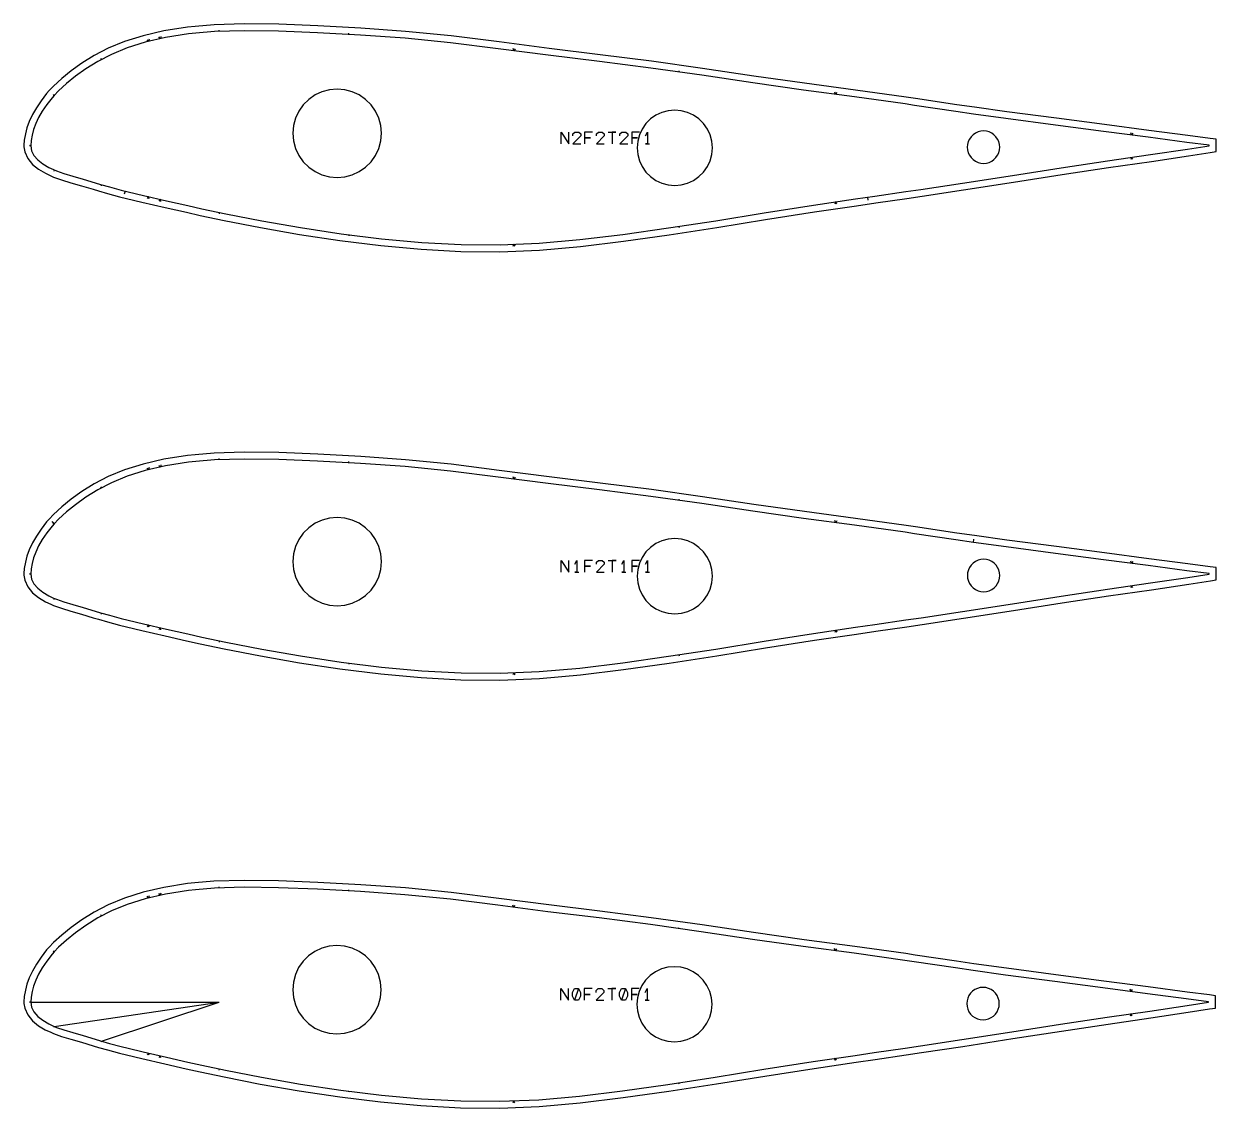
# Model space of a CAD drawing. Header units: metres. Extents: x -13 to 17753, y -154 to 3845.
# Drawn here: x 3694 to 5430, y -154 to 1424 of the extents above; entities that cross this region are included whole.
import ezdxf

# ---------------------------------------------------------------- set-up
doc = ezdxf.new("R2010")
doc.units = ezdxf.units.M

msp = doc.modelspace()

# ---------------------------------------------------------------- linework, layer by layer
at = {"layer": 'Klapan line'}
for p in [(3704.239, 0), (3738.549, -35.285), (3807.162, -56.67)]:
    msp.add_line(p, (3978.693, 0), dxfattribs=at)
at = {"layer": 'Marge'}
for points in [[(3694.393, 1245.241), (3695.679, 1237.994), (3699.883, 1228.368), (3706.884, 1219.722), (3715.724, 1212.651), (3725.539, 1206.77), (3733.408, 1203.04), (3737.563, 1201.172), (3748.989, 1197.132), (3762.843, 1193.019), (3778.065, 1188.638), (3795.139, 1183.462), (3803.076, 1181.079), (3816.043, 1177.295), (3833.396, 1172.705), (3843.875, 1170.045), (3866.046, 1164.861), (3899.795, 1157.066), (3930.868, 1149.968), (3951.229, 1145.358), (3986.064, 1137.978), (4038.722, 1127.689), (4095.574, 1117.839), (4154.603, 1109.004), (4214.056, 1101.66), (4272.785, 1096.219), (4330.47, 1093.088), (4387.54, 1092.566), (4445.037, 1094.909), (4504.599, 1100.211), (4567.623, 1107.925), (4634.142, 1117.28), (4703.231, 1127.913), (4774.041, 1139.335), (4845.798, 1150.557), (4906.826, 1159.561), (4934.764, 1163.618), (4979.888, 1170.184), (5002.143, 1173.522), (5062.421, 1182.612), (5135.286, 1193.912), (5206.228, 1204.953), (5273.894, 1215.022), (5336.28, 1224.121), (5390.446, 1232.224), (5421.96, 1237.107), (5430.43, 1238.419), (5430.429, 1246.99), (5430.429, 1247.556), (5430.428, 1256.325), (5421.733, 1257.469), (5389.273, 1261.74), (5332.595, 1269.219), (5267.832, 1277.758), (5197.909, 1286.872), (5125.845, 1296.309), (5078.585, 1302.999), (5052.965, 1306.625), (4992.853, 1315.625), (4979.126, 1317.68), (4905.23, 1328.06), (4831.085, 1337.871), (4757.122, 1348.365), (4682.697, 1359.431), (4608.342, 1369.839), (4533.687, 1379.504), (4459.098, 1388.705), (4386.306, 1397.97), (4316.638, 1406.842), (4250.204, 1413.479), (4185.069, 1417.972), (4122.458, 1421.427), (4065.437, 1423.708), (4015.122, 1424.391), (3971.148, 1423.076), (3943.595, 1420.631), (3932.468, 1419.62), (3898.26, 1414.169), (3867.896, 1407.068), (3840.986, 1398.571), (3817.262, 1388.879), (3796.537, 1378.211), (3778.675, 1366.996), (3763.139, 1355.779), (3749.481, 1344.769), (3737.532, 1333.866), (3731.237, 1327.114), (3727.469, 1323.015), (3719.267, 1312.428), (3712.489, 1302.238), (3706.74, 1292.272), (3702.107, 1282.418), (3698.818, 1273.036), (3696.527, 1264.286), (3694.735, 1255.103), (3694.259, 1247.63), (3694.239, 1247.312), (3694.239, 1246.993), (3694.239, 1246.987), (3694.239, 1246.107)], [(3694.393, 621.564), (3695.679, 614.317), (3699.883, 604.691), (3706.884, 596.045), (3715.724, 588.973), (3725.54, 583.093), (3733.409, 579.363), (3737.565, 577.495), (3748.991, 573.454), (3762.845, 569.342), (3778.067, 564.96), (3795.142, 559.784), (3803.079, 557.401), (3816.046, 553.617), (3833.4, 549.027), (3843.879, 546.366), (3866.051, 541.183), (3899.801, 533.387), (3930.875, 526.289), (3951.237, 521.679), (3986.072, 514.299), (4038.731, 504.009), (4095.586, 494.159), (4154.616, 485.323), (4214.071, 477.98), (4272.801, 472.539), (4330.489, 469.408), (4387.56, 468.886), (4445.058, 471.228), (4504.622, 476.53), (4567.648, 484.244), (4634.169, 493.6), (4703.26, 504.233), (4774.072, 515.655), (4845.831, 526.878), (4906.861, 535.882), (4934.8, 539.939), (4979.926, 546.506), (5002.181, 549.844), (5062.461, 558.934), (5135.328, 570.234), (5206.272, 581.276), (5273.94, 591.345), (5336.328, 600.444), (5390.495, 608.547), (5422.01, 613.43), (5430.481, 614.743), (5430.479, 623.314), (5430.479, 623.88), (5430.478, 632.649), (5421.784, 633.793), (5389.322, 638.063), (5332.643, 645.543), (5267.878, 654.082), (5197.953, 663.196), (5125.886, 672.633), (5078.625, 679.323), (5053.005, 682.95), (4992.89, 691.95), (4979.163, 694.005), (4905.265, 704.386), (4831.118, 714.197), (4757.153, 724.691), (4682.726, 735.757), (4608.369, 746.166), (4533.711, 755.831), (4459.12, 765.033), (4386.326, 774.297), (4316.656, 783.17), (4250.22, 789.807), (4185.083, 794.3), (4122.471, 797.755), (4065.448, 800.037), (4015.131, 800.719), (3971.156, 799.404), (3943.602, 796.96), (3932.474, 795.949), (3898.265, 790.497), (3867.901, 783.396), (3840.99, 774.898), (3817.265, 765.206), (3796.54, 754.538), (3778.677, 743.323), (3763.141, 732.105), (3749.482, 721.095), (3737.533, 710.191), (3731.238, 703.439), (3727.47, 699.34), (3719.268, 688.753), (3712.49, 678.563), (3706.74, 668.596), (3702.107, 658.743), (3698.818, 649.36), (3696.527, 640.61), (3694.735, 631.427), (3694.259, 623.954), (3694.239, 623.636), (3694.239, 623.317), (3694.239, 623.311), (3694.239, 622.431)], [(3694.393, -1.748), (3695.678, -8.991), (3699.88, -18.613), (3706.878, -27.255), (3715.714, -34.324), (3725.524, -40.201), (3733.39, -43.929), (3737.543, -45.796), (3748.963, -49.835), (3762.809, -53.945), (3778.022, -58.324), (3795.087, -63.496), (3803.019, -65.878), (3815.979, -69.661), (3833.323, -74.248), (3843.797, -76.907), (3865.955, -82.087), (3899.685, -89.879), (3930.742, -96.972), (3951.091, -101.58), (3985.906, -108.955), (4038.535, -119.24), (4095.356, -129.083), (4154.353, -137.914), (4213.772, -145.253), (4272.469, -150.691), (4330.123, -153.821), (4387.161, -154.342), (4444.626, -152.001), (4504.155, -146.702), (4567.145, -138.992), (4633.627, -129.642), (4702.678, -119.015), (4773.449, -107.6), (4845.165, -96.384), (4906.159, -87.385), (4934.082, -83.33), (4979.182, -76.767), (5001.424, -73.431), (5061.669, -64.346), (5134.493, -53.053), (5205.396, -42.017), (5273.024, -31.954), (5335.376, -22.86), (5389.511, -14.762), (5421.008, -9.882), (5429.478, -8.57), (5429.477, 0.002), (5429.477, 0.567), (5429.476, 9.336), (5420.781, 10.48), (5388.339, 14.748), (5331.693, 22.223), (5266.966, 30.758), (5197.081, 39.867), (5125.057, 49.298), (5077.823, 55.984), (5052.218, 59.608), (4992.139, 68.604), (4978.419, 70.657), (4904.564, 81.032), (4830.461, 90.838), (4756.539, 101.325), (4682.155, 112.385), (4607.841, 122.788), (4533.227, 132.447), (4458.68, 141.643), (4385.928, 150.903), (4316.299, 159.77), (4249.901, 166.403), (4184.802, 170.894), (4122.227, 174.347), (4065.237, 176.627), (4014.949, 177.309), (3970.999, 175.995), (3943.462, 173.552), (3932.34, 172.541), (3898.151, 167.093), (3867.803, 159.995), (3840.908, 151.503), (3817.196, 141.816), (3796.483, 131.154), (3778.63, 119.945), (3763.103, 108.734), (3749.452, 97.73), (3737.51, 86.832), (3731.218, 80.084), (3727.452, 75.987), (3719.254, 65.406), (3712.48, 55.222), (3706.733, 45.26), (3702.103, 35.412), (3698.815, 26.034), (3696.526, 17.289), (3694.735, 8.111), (3694.259, 0.641), (3694.239, 0.323), (3694.239, 0.004), (3694.239, -0.002), (3694.239, -0.882)]]:
    msp.add_lwpolyline(points, close=True, dxfattribs=at)
at = {"layer": 'Patron'}
for points in [[(3704.239, 1246.989), (3705.525, 1239.742), (3708.903, 1232.685), (3714.453, 1226.258), (3721.83, 1220.57), (3730.621, 1215.383), (3737.644, 1212.099), (3741.661, 1210.294), (3752.295, 1206.569), (3765.681, 1202.608), (3780.831, 1198.248), (3798.039, 1193.033), (3805.952, 1190.657), (3818.844, 1186.894), (3835.952, 1182.373), (3846.335, 1179.738), (3868.322, 1174.599), (3902.046, 1166.809), (3933.095, 1159.717), (3953.438, 1155.111), (3988.136, 1147.761), (4040.639, 1137.503), (4097.281, 1127.693), (4156.083, 1118.893), (4215.281, 1111.585), (4273.706, 1106.177), (4331.011, 1103.074), (4387.63, 1102.566), (4444.628, 1104.9), (4503.71, 1110.171), (4566.407, 1117.851), (4632.749, 1127.183), (4701.71, 1137.796), (4772.449, 1149.207), (4844.253, 1160.436), (4905.366, 1169.454), (4933.327, 1173.514), (4978.448, 1180.08), (5000.66, 1183.412), (5060.93, 1192.501), (5133.753, 1203.794), (5204.69, 1214.835), (5272.422, 1224.913), (5334.837, 1234.016), (5388.966, 1242.114), (5420.429, 1246.989), (5420.429, 1247.555), (5387.965, 1251.826), (5331.288, 1259.304), (5266.54, 1267.842), (5196.611, 1276.957), (5124.443, 1286.407), (5077.183, 1293.097), (5051.485, 1296.735), (4991.372, 1305.735), (4977.735, 1307.777), (4903.918, 1318.146), (4829.681, 1327.97), (4755.651, 1338.474), (4681.311, 1349.528), (4607.058, 1359.922), (4532.462, 1369.579), (4457.836, 1378.785), (4385.042, 1388.05), (4315.643, 1396.892), (4249.515, 1403.503), (4184.517, 1407.987), (4122.058, 1411.435), (4065.3, 1413.709), (4015.417, 1414.395), (3972.032, 1413.115), (3944.479, 1410.67), (3934.034, 1409.744), (3900.528, 1404.43), (3870.896, 1397.528), (3844.754, 1389.308), (3821.824, 1379.98), (3801.846, 1369.737), (3784.523, 1358.884), (3769.407, 1347.987), (3756.206, 1337.368), (3744.846, 1327.046), (3738.551, 1320.294), (3735.362, 1316.875), (3727.585, 1306.876), (3721.137, 1297.216), (3715.768, 1287.972), (3711.532, 1279.078), (3708.488, 1270.487), (3706.321, 1262.269), (3704.715, 1254.468), (3704.239, 1246.995)], [(3704.239, 623.312), (3705.525, 616.065), (3708.903, 609.008), (3714.453, 602.581), (3721.83, 596.893), (3730.621, 591.705), (3737.645, 588.422), (3741.662, 586.617), (3752.297, 582.892), (3765.683, 578.931), (3780.833, 574.57), (3798.042, 569.355), (3805.955, 566.979), (3818.848, 563.216), (3835.955, 558.695), (3846.339, 556.059), (3868.327, 550.92), (3902.051, 543.13), (3933.102, 536.038), (3953.445, 531.432), (3988.144, 524.082), (4040.649, 513.823), (4097.293, 504.013), (4156.096, 495.213), (4215.296, 487.904), (4273.723, 482.496), (4331.03, 479.393), (4387.65, 478.885), (4444.649, 481.22), (4503.733, 486.491), (4566.433, 494.17), (4632.776, 503.503), (4701.739, 514.117), (4772.48, 525.528), (4844.286, 536.757), (4905.401, 545.775), (4933.363, 549.836), (4978.486, 556.402), (5000.698, 559.733), (5060.97, 568.822), (5133.795, 580.116), (5204.734, 591.157), (5272.468, 601.236), (5334.885, 610.34), (5389.016, 618.437), (5420.479, 623.312), (5420.479, 623.878), (5388.014, 628.149), (5331.336, 635.628), (5266.586, 644.166), (5196.654, 653.281), (5124.485, 662.732), (5077.224, 669.422), (5051.524, 673.06), (4991.41, 682.061), (4977.772, 684.102), (4903.953, 694.472), (4829.714, 704.296), (4755.682, 714.8), (4681.34, 725.854), (4607.085, 736.249), (4532.487, 745.906), (4457.858, 755.113), (4385.062, 764.377), (4315.661, 773.22), (4249.531, 779.831), (4184.532, 784.316), (4122.07, 787.763), (4065.31, 790.038), (4015.426, 790.724), (3972.04, 789.443), (3944.486, 786.999), (3934.041, 786.072), (3900.534, 780.758), (3870.901, 773.856), (3844.758, 765.635), (3821.828, 756.307), (3801.849, 746.064), (3784.525, 735.211), (3769.408, 724.313), (3756.207, 713.694), (3744.847, 703.372), (3738.552, 696.62), (3735.363, 693.2), (3727.585, 683.202), (3721.137, 673.541), (3715.769, 664.297), (3711.533, 655.402), (3708.488, 646.811), (3706.321, 638.593), (3704.715, 630.792), (3704.239, 623.318)], [(3704.239, 0), (3705.525, -7.243), (3708.9, -14.296), (3714.447, -20.719), (3721.82, -26.404), (3730.606, -31.588), (3737.625, -34.87), (3741.64, -36.674), (3752.269, -40.397), (3765.647, -44.356), (3780.788, -48.714), (3797.987, -53.926), (3805.895, -56.301), (3818.781, -60.061), (3835.879, -64.58), (3846.257, -67.214), (3868.231, -72.35), (3901.936, -80.135), (3932.968, -87.223), (3953.299, -91.827), (3987.979, -99.173), (4040.453, -109.425), (4097.063, -119.23), (4155.833, -128.024), (4214.998, -135.329), (4273.391, -140.734), (4330.664, -143.835), (4387.251, -144.343), (4444.217, -142.01), (4503.267, -136.742), (4565.929, -129.067), (4632.234, -119.739), (4701.157, -109.132), (4771.856, -97.727), (4843.62, -86.504), (4904.7, -77.492), (4932.645, -73.434), (4977.742, -66.871), (4999.941, -63.542), (5060.178, -54.458), (5132.96, -43.171), (5203.858, -32.136), (5271.552, -22.063), (5333.933, -12.965), (5388.032, -4.872), (5419.477, 0), (5419.477, 0.565), (5387.031, 4.834), (5330.386, 12.309), (5265.673, 20.842), (5195.783, 29.951), (5123.655, 39.397), (5076.422, 46.083), (5050.737, 49.719), (4990.658, 58.714), (4977.028, 60.755), (4903.252, 71.118), (4829.056, 80.937), (4755.068, 91.434), (4680.769, 102.482), (4606.557, 112.871), (4532.003, 122.522), (4457.418, 131.723), (4384.664, 140.983), (4315.304, 149.82), (4249.213, 156.427), (4184.251, 160.909), (4121.826, 164.355), (4065.099, 166.628), (4015.244, 167.313), (3971.883, 166.034), (3944.345, 163.591), (3933.907, 162.665), (3900.419, 157.354), (3870.803, 150.456), (3844.676, 142.24), (3821.759, 132.917), (3801.792, 122.68), (3784.478, 111.833), (3769.37, 100.942), (3756.177, 90.329), (3744.824, 80.013), (3738.531, 73.265), (3735.345, 69.847), (3727.572, 59.854), (3721.127, 50.2), (3715.762, 40.96), (3711.528, 32.071), (3708.485, 23.485), (3706.32, 15.272), (3704.714, 7.475), (3704.239, 0.006)]]:
    msp.add_lwpolyline(points, close=True, dxfattribs=at)
at = {"layer": 'Repers diag'}
for p, q in [((3841.545, 1180.953), (3840.438, 1176.592)), ((4922.746, 1171.978), (4923.393, 1167.524)), ((3738.552, 696.62), (3735.26, 699.688)), ((5077.224, 669.422), (5077.854, 673.878))]:
    msp.add_line(p, q, dxfattribs=at)
at = {"layer": 'Repers points'}
for p, q in [((3978.802, 1413.315), (3978.749, 1415.114)), ((4167.584, 1408.922), (4167.683, 1410.719)), ((3807.19, 1372.477), (3806.368, 1374.079)), ((4648.126, 1354.173), (4648.375, 1355.956)), ((3738.551, 1320.294), (3737.234, 1321.522)), ((3704.239, 1246.995), (3702.442, 1247.109)), ((3704.239, 1246.989), (3702.466, 1246.674)), ((3738.568, 1211.684), (3737.831, 1210.042)), ((3807.219, 1190.287), (3806.715, 1188.559)), ((3978.845, 1149.729), (3978.472, 1147.968)), ((4648.163, 1129.555), (4648.436, 1127.776)), ((4167.631, 1117.468), (4167.411, 1115.681)), ((3978.81, 789.643), (3978.757, 791.442)), ((4167.597, 785.25), (4167.696, 787.047)), ((3807.193, 748.804), (3806.371, 750.406)), ((4648.153, 730.5), (4648.403, 732.282)), ((3738.552, 696.62), (3737.235, 697.847)), ((3704.239, 623.318), (3702.442, 623.433)), ((3704.239, 623.312), (3702.466, 622.998)), ((3738.569, 588.006), (3737.832, 586.364)), ((3807.222, 566.609), (3806.718, 564.881)), ((3978.853, 526.05), (3978.48, 524.289)), ((4648.19, 505.875), (4648.464, 504.096)), ((4167.645, 493.787), (4167.424, 492.001)), ((3978.65, 166.234), (3978.597, 168.033)), ((4167.327, 161.843), (4167.426, 163.641)), ((3807.133, 125.418), (3806.311, 127.02)), ((4647.602, 107.125), (4647.852, 108.907)), ((3738.531, 73.265), (3737.215, 74.492)), ((3704.239, 0.006), (3702.442, 0.12)), ((3704.239, 0), (3702.466, -0.315)), ((3738.549, -35.285), (3737.812, -36.927)), ((3807.162, -56.67), (3806.658, -58.398)), ((3978.693, -97.206), (3978.32, -98.967)), ((4647.639, -117.368), (4647.913, -119.148)), ((4167.374, -129.449), (4167.154, -131.236))]:
    msp.add_line(p, q, dxfattribs=at)
at = {"layer": 'Repers suspente'}
for p, q in [((3875.833, 1398.678), (3873.692, 1401.26)), ((3876.613, 1401.94), (3875.833, 1398.678)), ((3892.994, 1402.675), (3890.853, 1405.257)), ((3893.775, 1405.937), (3892.994, 1402.675)), ((4407.854, 1385.146), (4406.745, 1388.312)), ((4409.721, 1387.933), (4407.854, 1385.146)), ((4876.384, 1321.79), (4875.291, 1324.961)), ((4878.265, 1324.567), (4876.384, 1321.79)), ((5307.158, 1262.486), (5306.063, 1265.657)), ((5309.037, 1265.264), (5307.158, 1262.486)), ((5307.163, 1229.98), (5306.112, 1226.795)), ((5309.081, 1227.228), (5307.163, 1229.98)), ((3875.87, 1172.855), (3873.733, 1170.27)), ((3876.656, 1169.595), (3875.87, 1172.855)), ((3893.032, 1168.891), (3890.896, 1166.306)), ((3893.819, 1165.63), (3893.032, 1168.891)), ((4876.41, 1165.181), (4875.364, 1161.994)), ((4878.332, 1162.432), (4876.41, 1165.181)), ((4407.9, 1103.396), (4406.524, 1100.337)), ((4409.522, 1100.46), (4407.9, 1103.396)), ((3893, 779.003), (3890.858, 781.585)), ((3893.78, 782.265), (3893, 779.003)), ((3875.838, 775.006), (3873.697, 777.588)), ((3876.618, 778.268), (3875.838, 775.006)), ((4407.875, 761.474), (4406.766, 764.639)), ((4409.742, 764.261), (4407.875, 761.474)), ((4876.419, 698.116), (4875.325, 701.287)), ((4878.299, 700.893), (4876.419, 698.116)), ((5307.205, 638.81), (5306.11, 641.981)), ((5309.084, 641.588), (5307.205, 638.81)), ((5307.21, 606.303), (5306.159, 603.118)), ((5309.127, 603.551), (5307.21, 606.303)), ((3875.875, 549.177), (3873.738, 546.591)), ((3876.661, 545.916), (3875.875, 549.177)), ((3893.038, 545.212), (3890.901, 542.627)), ((3893.824, 541.952), (3893.038, 545.212)), ((4876.444, 541.502), (4875.398, 538.316)), ((4878.366, 538.753), (4876.444, 541.502)), ((4407.921, 479.715), (4406.545, 476.657)), ((4409.542, 476.779), (4407.921, 479.715)), ((3892.89, 155.6), (3890.748, 158.182)), ((3893.67, 158.862), (3892.89, 155.6)), ((3875.738, 151.605), (3873.596, 154.187)), ((3876.518, 154.867), (3875.738, 151.605)), ((4407.464, 138.081), (4406.355, 141.246)), ((4409.331, 140.868), (4407.464, 138.081)), ((4875.734, 74.76), (4874.641, 77.931)), ((4877.615, 77.537), (4875.734, 74.76)), ((5306.269, 15.489), (5305.174, 18.659)), ((5308.148, 18.267), (5306.269, 15.489)), ((5306.274, -16.999), (5305.223, -20.184)), ((5308.191, -19.751), (5306.274, -16.999)), ((3875.775, -74.092), (3873.638, -76.678)), ((3876.561, -77.353), (3875.775, -74.092)), ((3892.928, -78.054), (3890.791, -80.64)), ((3893.714, -81.315), (3892.928, -78.054)), ((4875.76, -81.762), (4874.714, -84.949)), ((4877.682, -84.511), (4875.76, -81.762)), ((4407.51, -143.513), (4406.134, -146.572)), ((4409.131, -146.449), (4407.51, -143.513))]:
    msp.add_line(p, q, dxfattribs=at)
at = {"layer": 'Text'}
for p, q in [((4476.524, 1249.766), (4476.524, 1266.909)), ((4476.524, 1266.909), (4487.953, 1249.766)), ((4487.953, 1249.766), (4487.953, 1266.909)), ((4493.667, 1264.052), (4496.524, 1266.909)), ((4493.667, 1261.195), (4493.667, 1264.052)), ((4505.096, 1261.195), (4493.667, 1249.766)), ((4496.524, 1266.909), (4502.239, 1266.909)), ((4502.239, 1266.909), (4505.096, 1264.052)), ((4505.096, 1264.052), (4505.096, 1261.195)), ((4522.239, 1266.909), (4510.81, 1266.909)), ((4510.81, 1266.909), (4510.81, 1258.338)), ((4510.81, 1258.338), (4519.381, 1258.338)), ((4519.381, 1258.338), (4510.81, 1258.338)), ((4510.81, 1258.338), (4510.81, 1249.766)), ((4527.953, 1264.052), (4530.81, 1266.909)), ((4527.953, 1261.195), (4527.953, 1264.052)), ((4539.381, 1261.195), (4527.953, 1249.766)), ((4530.81, 1266.909), (4536.524, 1266.909)), ((4536.524, 1266.909), (4539.381, 1264.052)), ((4539.381, 1264.052), (4539.381, 1261.195)), ((4545.096, 1266.909), (4556.524, 1266.909)), ((4556.524, 1266.909), (4550.81, 1266.909)), ((4550.81, 1266.909), (4550.81, 1249.766)), ((4562.239, 1264.052), (4565.096, 1266.909)), ((4562.239, 1261.195), (4562.239, 1264.052)), ((4573.667, 1261.195), (4562.239, 1249.766)), ((4565.096, 1266.909), (4570.81, 1266.909)), ((4570.81, 1266.909), (4573.667, 1264.052)), ((4573.667, 1264.052), (4573.667, 1261.195)), ((4590.81, 1266.909), (4579.381, 1266.909)), ((4579.381, 1266.909), (4579.381, 1258.338)), ((4579.381, 1258.338), (4587.953, 1258.338)), ((4587.953, 1258.338), (4579.381, 1258.338)), ((4579.381, 1258.338), (4579.381, 1249.766)), ((4599.381, 1261.195), (4602.239, 1266.909)), ((4602.239, 1266.909), (4602.239, 1249.766)), ((4493.667, 1249.766), (4505.096, 1249.766)), ((4527.953, 1249.766), (4539.381, 1249.766)), ((4562.239, 1249.766), (4573.667, 1249.766)), ((4602.239, 1249.766), (4599.381, 1249.766)), ((4599.381, 1249.766), (4605.096, 1249.766)), ((4476.547, 626.09), (4476.547, 643.232)), ((4476.547, 643.232), (4487.975, 626.09)), ((4487.975, 626.09), (4487.975, 643.232)), ((4496.547, 637.518), (4499.404, 643.232)), ((4499.404, 643.232), (4499.404, 626.09)), ((4522.261, 643.232), (4510.833, 643.232)), ((4510.833, 643.232), (4510.833, 634.661)), ((4527.975, 640.375), (4530.833, 643.232)), ((4530.833, 643.232), (4536.547, 643.232)), ((4536.547, 643.232), (4539.404, 640.375)), ((4545.118, 643.232), (4556.547, 643.232)), ((4556.547, 643.232), (4550.833, 643.232)), ((4550.833, 643.232), (4550.833, 626.09)), ((4565.118, 637.518), (4567.975, 643.232)), ((4567.975, 643.232), (4567.975, 626.09)), ((4590.833, 643.232), (4579.404, 643.232)), ((4579.404, 643.232), (4579.404, 634.661)), ((4599.404, 637.518), (4602.261, 643.232)), ((4602.261, 643.232), (4602.261, 626.09)), ((4499.404, 626.09), (4496.547, 626.09)), ((4496.547, 626.09), (4502.261, 626.09)), ((4510.833, 634.661), (4519.404, 634.661)), ((4519.404, 634.661), (4510.833, 634.661)), ((4510.833, 634.661), (4510.833, 626.09)), ((4527.975, 637.518), (4527.975, 640.375)), ((4539.404, 637.518), (4527.975, 626.09)), ((4527.975, 626.09), (4539.404, 626.09)), ((4539.404, 640.375), (4539.404, 637.518)), ((4567.975, 626.09), (4565.118, 626.09)), ((4565.118, 626.09), (4570.833, 626.09)), ((4579.404, 634.661), (4587.975, 634.661)), ((4587.975, 634.661), (4579.404, 634.661)), ((4579.404, 634.661), (4579.404, 626.09)), ((4602.261, 626.09), (4599.404, 626.09)), ((4599.404, 626.09), (4605.118, 626.09)), ((4476.096, 2.777), (4476.096, 19.92)), ((4476.096, 19.92), (4487.524, 2.777)), ((4487.524, 2.777), (4487.524, 19.92)), ((4493.239, 14.206), (4496.096, 19.92)), ((4496.096, 19.92), (4501.81, 19.92)), ((4501.81, 19.92), (4496.096, 2.777)), ((4501.81, 19.92), (4504.667, 14.206)), ((4521.81, 19.92), (4510.382, 19.92)), ((4510.382, 19.92), (4510.382, 11.349)), ((4527.524, 17.063), (4530.382, 19.92)), ((4530.382, 19.92), (4536.096, 19.92)), ((4536.096, 19.92), (4538.953, 17.063)), ((4544.667, 19.92), (4556.096, 19.92)), ((4556.096, 19.92), (4550.382, 19.92)), ((4550.382, 19.92), (4550.382, 2.777)), ((4561.81, 14.206), (4564.667, 19.92)), ((4564.667, 19.92), (4570.382, 19.92)), ((4570.382, 19.92), (4564.667, 2.777)), ((4570.382, 19.92), (4573.239, 14.206)), ((4590.382, 19.92), (4578.953, 19.92)), ((4578.953, 19.92), (4578.953, 11.349)), ((4598.953, 14.206), (4601.81, 19.92)), ((4601.81, 19.92), (4601.81, 2.777)), ((4493.239, 8.492), (4493.239, 14.206)), ((4496.096, 2.777), (4493.239, 8.492)), ((4501.81, 2.777), (4496.096, 2.777)), ((4504.667, 8.492), (4501.81, 2.777)), ((4504.667, 14.206), (4504.667, 8.492)), ((4510.382, 11.349), (4518.953, 11.349)), ((4518.953, 11.349), (4510.382, 11.349)), ((4510.382, 11.349), (4510.382, 2.777)), ((4527.524, 14.206), (4527.524, 17.063)), ((4538.953, 14.206), (4527.524, 2.777)), ((4527.524, 2.777), (4538.953, 2.777)), ((4538.953, 17.063), (4538.953, 14.206)), ((4561.81, 8.492), (4561.81, 14.206)), ((4564.667, 2.777), (4561.81, 8.492)), ((4570.382, 2.777), (4564.667, 2.777)), ((4573.239, 8.492), (4570.382, 2.777)), ((4573.239, 14.206), (4573.239, 8.492)), ((4578.953, 11.349), (4587.524, 11.349)), ((4587.524, 11.349), (4578.953, 11.349)), ((4578.953, 11.349), (4578.953, 2.777)), ((4601.81, 2.777), (4598.953, 2.777)), ((4598.953, 2.777), (4604.667, 2.777))]:
    msp.add_line(p, q, dxfattribs=at)
at = {"layer": 'Vent'}
for points in [[(4086.003, 1265.027), (4086.982, 1253.837), (4089.89, 1242.987), (4094.637, 1232.806), (4101.08, 1223.605), (4109.023, 1215.662), (4118.224, 1209.219), (4128.405, 1204.472), (4139.255, 1201.564), (4150.445, 1200.585), (4161.635, 1201.564), (4172.486, 1204.472), (4182.666, 1209.219), (4191.868, 1215.662), (4199.811, 1223.605), (4206.253, 1232.806), (4211.001, 1242.987), (4213.908, 1253.837), (4214.887, 1265.027), (4213.908, 1276.217), (4211.001, 1287.068), (4206.253, 1297.248), (4199.811, 1306.45), (4191.868, 1314.393), (4182.666, 1320.835), (4172.486, 1325.583), (4161.635, 1328.49), (4150.445, 1329.469), (4139.255, 1328.49), (4128.405, 1325.583), (4118.224, 1320.835), (4109.023, 1314.392), (4101.08, 1306.45), (4094.637, 1297.248), (4089.89, 1287.068), (4086.982, 1276.217), (4086.003, 1265.027)], [(4587.342, 1243.878), (4588.175, 1234.363), (4590.647, 1225.137), (4594.683, 1216.481), (4600.162, 1208.657), (4606.916, 1201.903), (4614.74, 1196.425), (4623.396, 1192.388), (4632.622, 1189.916), (4642.137, 1189.084), (4651.652, 1189.916), (4660.878, 1192.388), (4669.535, 1196.425), (4677.359, 1201.903), (4684.113, 1208.657), (4689.591, 1216.481), (4693.628, 1225.137), (4696.1, 1234.363), (4696.932, 1243.878), (4696.1, 1253.393), (4693.628, 1262.619), (4689.591, 1271.276), (4684.113, 1279.1), (4677.359, 1285.854), (4669.535, 1291.332), (4660.878, 1295.369), (4651.652, 1297.841), (4642.137, 1298.673), (4632.622, 1297.841), (4623.396, 1295.369), (4614.74, 1291.332), (4606.916, 1285.854), (4600.162, 1279.1), (4594.683, 1271.276), (4590.647, 1262.619), (4588.175, 1253.393), (4587.342, 1243.878)], [(5068.14, 1244.859), (5068.499, 1240.755), (5069.565, 1236.774), (5071.307, 1233.04), (5073.67, 1229.664), (5076.584, 1226.751), (5079.959, 1224.387), (5083.694, 1222.646), (5087.674, 1221.579), (5091.779, 1221.22), (5095.884, 1221.579), (5099.864, 1222.646), (5103.599, 1224.387), (5106.974, 1226.751), (5109.888, 1229.664), (5112.251, 1233.04), (5113.993, 1236.774), (5115.059, 1240.755), (5115.418, 1244.859), (5115.059, 1248.964), (5113.993, 1252.945), (5112.251, 1256.679), (5109.888, 1260.055), (5106.974, 1262.968), (5103.599, 1265.332), (5099.864, 1267.073), (5095.884, 1268.14), (5091.779, 1268.499), (5087.674, 1268.14), (5083.694, 1267.073), (5079.959, 1265.332), (5076.584, 1262.968), (5073.67, 1260.055), (5071.307, 1256.679), (5069.565, 1252.945), (5068.499, 1248.964), (5068.14, 1244.859)], [(4086.015, 641.351), (4086.994, 630.161), (4089.901, 619.31), (4094.648, 609.129), (4101.092, 599.928), (4109.035, 591.985), (4118.236, 585.541), (4128.417, 580.794), (4139.268, 577.887), (4150.458, 576.908), (4161.649, 577.887), (4172.499, 580.794), (4182.68, 585.541), (4191.882, 591.985), (4199.825, 599.928), (4206.268, 609.129), (4211.016, 619.31), (4213.923, 630.161), (4214.902, 641.351), (4213.923, 652.542), (4211.016, 663.392), (4206.268, 673.573), (4199.825, 682.775), (4191.882, 690.718), (4182.68, 697.161), (4172.499, 701.909), (4161.649, 704.816), (4150.458, 705.795), (4139.268, 704.816), (4128.417, 701.909), (4118.236, 697.161), (4109.035, 690.718), (4101.092, 682.775), (4094.648, 673.573), (4089.901, 663.392), (4086.994, 652.542), (4086.015, 641.351)], [(4587.368, 620.202), (4588.201, 610.687), (4590.673, 601.46), (4594.709, 592.804), (4600.188, 584.979), (4606.942, 578.225), (4614.766, 572.747), (4623.423, 568.71), (4632.649, 566.238), (4642.165, 565.405), (4651.68, 566.238), (4660.906, 568.71), (4669.563, 572.747), (4677.387, 578.225), (4684.141, 584.979), (4689.62, 592.804), (4693.657, 601.46), (4696.129, 610.687), (4696.961, 620.202), (4696.129, 629.717), (4693.657, 638.943), (4689.62, 647.6), (4684.141, 655.424), (4677.387, 662.178), (4669.563, 667.657), (4660.906, 671.694), (4651.68, 674.166), (4642.165, 674.998), (4632.649, 674.166), (4623.423, 671.694), (4614.766, 667.657), (4606.942, 662.178), (4600.188, 655.424), (4594.709, 647.6), (4590.673, 638.943), (4588.201, 629.717), (4587.368, 620.202)], [(5068.179, 621.183), (5068.539, 617.078), (5069.605, 613.098), (5071.347, 609.363), (5073.71, 605.987), (5076.624, 603.074), (5079.999, 600.71), (5083.734, 598.969), (5087.714, 597.902), (5091.82, 597.543), (5095.925, 597.902), (5099.905, 598.969), (5103.64, 600.71), (5107.015, 603.074), (5109.929, 605.987), (5112.292, 609.363), (5114.034, 613.098), (5115.1, 617.078), (5115.46, 621.183), (5115.1, 625.288), (5114.034, 629.268), (5112.292, 633.003), (5109.929, 636.378), (5107.015, 639.292), (5103.64, 641.656), (5099.905, 643.397), (5095.925, 644.464), (5091.82, 644.823), (5087.714, 644.464), (5083.734, 643.397), (5079.999, 641.656), (5076.624, 639.292), (5073.71, 636.378), (5071.347, 633.003), (5069.605, 629.268), (5068.539, 625.288), (5068.179, 621.183)], [(4085.792, 18.028), (4086.77, 6.844), (4089.676, -4), (4094.42, -14.175), (4100.86, -23.371), (4108.798, -31.309), (4117.995, -37.749), (4128.17, -42.493), (4139.014, -45.399), (4150.198, -46.378), (4161.382, -45.399), (4172.226, -42.493), (4182.401, -37.749), (4191.597, -31.309), (4199.536, -23.371), (4205.975, -14.175), (4210.72, -4), (4213.625, 6.844), (4214.604, 18.028), (4213.625, 29.212), (4210.72, 40.057), (4205.975, 50.231), (4199.536, 59.428), (4191.597, 67.366), (4182.401, 73.806), (4172.226, 78.55), (4161.382, 81.456), (4150.198, 82.435), (4139.014, 81.456), (4128.17, 78.55), (4117.995, 73.806), (4108.798, 67.366), (4100.86, 59.428), (4094.42, 50.231), (4089.676, 40.057), (4086.77, 29.212), (4085.792, 18.028)], [(4586.852, -3.109), (4587.684, -12.618), (4590.155, -21.839), (4594.19, -30.491), (4599.665, -38.311), (4606.415, -45.061), (4614.235, -50.536), (4622.886, -54.57), (4632.107, -57.041), (4641.617, -57.873), (4651.127, -57.041), (4660.348, -54.57), (4668.999, -50.536), (4676.819, -45.061), (4683.569, -38.311), (4689.044, -30.491), (4693.079, -21.839), (4695.549, -12.618), (4696.381, -3.109), (4695.549, 6.401), (4693.079, 15.622), (4689.044, 24.274), (4683.569, 32.093), (4676.819, 38.843), (4668.999, 44.319), (4660.348, 48.353), (4651.127, 50.824), (4641.617, 51.656), (4632.107, 50.824), (4622.886, 48.353), (4614.235, 44.319), (4606.415, 38.843), (4599.665, 32.093), (4594.19, 24.274), (4590.155, 15.622), (4587.684, 6.401), (4586.852, -3.109)], [(5067.383, -2.128), (5067.742, -6.231), (5068.808, -10.209), (5070.548, -13.941), (5072.911, -17.315), (5075.823, -20.227), (5079.196, -22.589), (5082.929, -24.33), (5086.907, -25.395), (5091.009, -25.754), (5095.112, -25.395), (5099.09, -24.33), (5102.822, -22.589), (5106.196, -20.227), (5109.108, -17.315), (5111.47, -13.941), (5113.211, -10.209), (5114.277, -6.231), (5114.635, -2.128), (5114.277, 1.974), (5113.211, 5.952), (5111.47, 9.685), (5109.108, 13.058), (5106.196, 15.971), (5102.822, 18.333), (5099.09, 20.073), (5095.112, 21.139), (5091.009, 21.498), (5086.907, 21.139), (5082.929, 20.073), (5079.196, 18.333), (5075.823, 15.971), (5072.911, 13.058), (5070.548, 9.685), (5068.808, 5.952), (5067.742, 1.974), (5067.383, -2.128)]]:
    msp.add_lwpolyline(points, close=True, dxfattribs=at)

doc.saveas('drawing.dxf')
